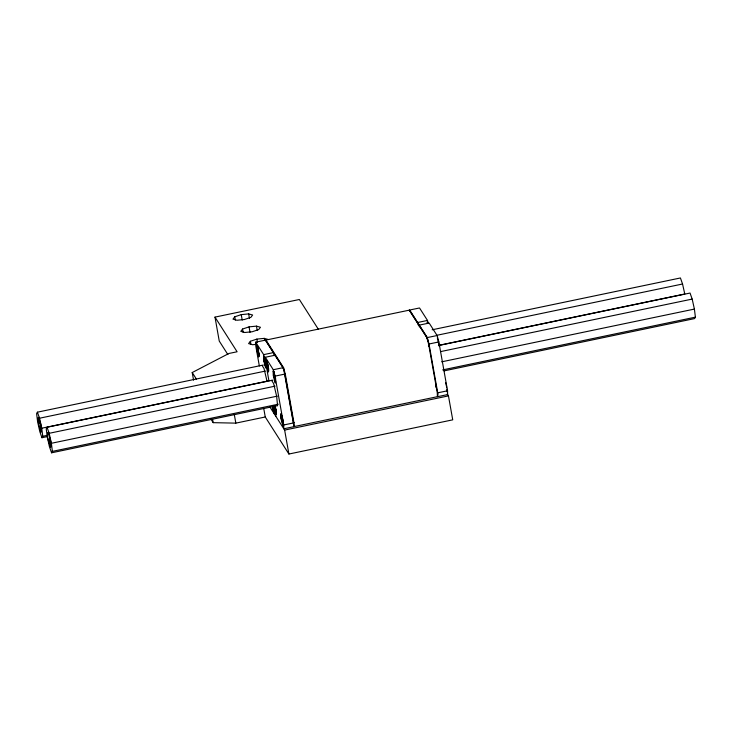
<?xml version="1.0" encoding="UTF-8"?>
<svg xmlns="http://www.w3.org/2000/svg" width="732" height="732" viewBox="0 0 732 732"><rect width="100%" height="100%" fill="white"/><g stroke="black" fill="none" stroke-linecap="round" stroke-linejoin="round"><path stroke-width="1.1" d="M293.99 426.6L437.37 396.689L437.288 392.773L428.641 344.223L426.848 337.626L409.307 310.148L265.963 340.069L283.558 367.702L285.297 374.144L293.944 422.693L293.99 426.6L283.989 370.785L283.119 367.665L275.159 355.194L265.323 357.253L265.405 361.05L268.964 381.033M274.363 355.706L273.493 352.586L265.533 340.115L255.697 342.164L255.779 345.971L259.338 365.954M274.18 413.699L273.31 405.455M419.317 326.856L419.317 325.109L429.153 323.05L437.114 335.531L438.852 341.935L447.554 390.778L447.627 394.585L437.8 396.634L437.727 392.837L429.025 343.994L427.278 337.58L419.317 325.109M285.224 373.933L284.821 374.125M428.659 344.077L438.852 341.935M47.672 432.804L48.678 432.347C45.201 435.485 49.84 443.199 50.636 447.298L50.938 445.998M258.039 349.255L257.152 347.416L256.996 349.74L259.046 356.1L258.982 353.199M257.38 348.606L258.423 354.544L257.545 347.718M258.423 354.544L258.579 352.22L257.197 345.724L256.996 349.74L256.923 346.108M264.371 359.558L265.414 365.497L264.142 358.369L263.987 360.684L266.027 367.052L265.954 363.191L264.179 356.676L263.987 360.684L264.179 356.676M265.414 365.497L265.57 363.173L263.913 357.06M265.679 365.058L264.142 358.369M268.607 368.288L268.671 371.179L266.622 364.82L266.777 362.496L268.287 367.235M268.296 366.229L266.814 360.803L266.594 363.493L268.049 369.623L267.171 362.798M268.049 369.623L268.205 367.308L266.549 361.196L266.622 364.82L268.37 370.099M273.997 374.638L275.04 380.576L273.768 373.448L273.612 375.772L275.653 382.131L273.887 375.617L273.805 371.755L273.887 375.617M275.04 380.576L275.195 378.261L273.539 372.14M275.305 380.137L275.086 377.117M273.054 408.383L273.484 407.056L273.054 408.383L272.505 406.663M274.646 406.58L275.69 412.509L274.811 405.684M275.69 412.509L275.845 410.195L274.71 406.013M275.955 412.07L275.735 409.051M282.918 421.065L281.408 416.334L281.253 418.658L283.293 425.018L283.22 421.156M281.637 417.524L282.68 423.462L281.802 416.636M282.68 423.462L282.836 421.147L281.445 414.641M409.289 310.176L427.332 337.937L426.848 337.626L428.156 340.902M426.902 337.781L427.332 337.937M265.963 340.069L265.625 340.554L265.936 340.096L265.625 340.554L283.165 368.031L283.504 367.546L283.989 370.987M51.094 445.632L51.084 446.456L48.989 434.122M41.321 430.919L41.01 432.219L38.558 423.874L38.192 417.533M437.489 392.736L437.709 394.539M263.3 365.03L37.405 412.18L36.6 413.607L37.597 421.687L39.821 431.679L41.953 437.718L47.543 436.556M272.926 380.109L47.031 427.259L46.226 428.696L47.223 436.766L49.447 446.758L51.579 452.806L277.474 405.656M41.953 437.718L42.758 436.29L41.761 428.211L39.546 418.219L37.405 412.18M51.579 452.806L52.384 451.37L51.386 443.29L49.172 433.307L47.031 427.259M426.994 322.455L427.378 321.787M446.767 391.73L446.913 389.159M438.431 345.568L690.047 293.047L692.179 299.086L694.403 309.078L695.4 317.157L694.595 318.585L444.095 370.877M437.397 396.662L437.709 396.204M275.47 379.249L273.768 373.448M276.12 411.183L274.692 406.242M234.762 316.8L232.986 319.134L236.967 320.259L244.378 319.527L250.866 317.359L252.641 315.025L248.66 313.9L241.249 314.632L234.762 316.8L235.338 320.067M242.567 329.034L240.791 331.358L244.772 332.493L252.183 331.761L258.671 329.592L260.446 327.259L256.465 326.133L249.063 326.865L242.567 329.034L243.152 332.301M268.26 339.492L264.27 338.367L256.868 339.099L250.371 341.268L248.596 343.592L252.577 344.726L255.752 344.406M283.485 367.638L283.165 368.031L283.558 367.702M274.5 405.62L274.262 407.706L276.303 414.065L276.229 410.204L275.049 405.857M281.527 418.503L281.18 415.026M193.568 380.155L192.214 372.533L228.915 353.474L237.104 351.772L214.988 317.112L299.361 299.498L318.402 329.345M255.697 342.164L263.657 354.636L273.493 352.586M427.488 320.442L419.528 307.971L409.691 310.02L417.652 322.492L427.488 320.442L428.357 323.562M432.164 329.784L680.421 277.968L682.553 284.007L684.777 293.999L438.752 345.348M39.546 418.219L265.432 371.069M436.537 335.357L682.553 284.007M265.323 357.253L273.283 369.724L283.119 367.665M427.278 337.58L437.114 335.531M41.459 431.377L39.51 420.031M275.031 376.138L284.858 374.079L293.559 422.922L293.633 426.729L283.806 428.778L283.732 424.972L275.031 376.138L273.283 369.724M41.761 428.211L267.656 381.061M49.172 433.307L275.058 386.157M440.563 351.607L692.179 299.086M42.758 436.29L47.232 435.357M49.319 438.184L50.938 446.328L49.071 434.094M51.386 443.29L277.282 396.14M441.671 361.828L694.403 309.078M52.384 451.37L278.279 404.22M442.668 369.907L695.4 317.157M210.798 418.914L213.186 422.657L235.832 423.133L265.258 416.984L288.902 454.032L452.733 419.839L448.46 395.893L447.261 394.008M283.732 424.972L293.559 422.922M437.727 392.837L447.554 390.778M269.623 406.553L284.638 430.087L448.46 395.893M428.412 345.907L428.888 345.925M265.954 363.191L265.643 366.805M276.229 410.204L275.918 413.818M264.966 360.94L264.783 359.439M266.777 362.496L267.912 365.103M274.592 376.019L274.409 374.519M275.241 407.953L275.058 406.452M281.408 416.334L282.534 418.942M409.563 310.304L409.792 310.46M272.46 406.626L273.667 409.938L273.612 407.038M262.449 366.055L264.014 368.498L267.024 381.198M271.554 380.32L273.64 383.586L276.65 396.277L277.574 405.711M227.862 354.553L219.252 341.057L214.988 317.112M192.214 372.533L196.386 379.075M437.333 337.809L439.273 346.273M272.322 408.008L273.32 410.835L273.228 406.379M257.152 347.416L258.606 353.547L258.286 350.024M272.826 406.406L273.31 407.944M417.652 322.492L418.521 325.612M263.657 354.636L265.405 361.05M275.845 416.307L274.107 409.893M273.805 371.755L275.58 378.27L275.269 381.884M281.738 415.73L282.918 420.067M281.82 419.592L283.293 425.018M264.261 360.537L266.027 367.052M274.537 407.55L276.303 414.065M257.49 346.812L258.671 351.15M257.563 350.674L259.046 356.1M435.824 385.837L436.29 387.823M445.642 382.589L446.685 387.265M274.829 405.83L275.955 414.971L273.677 405.555M50.051 440.115L50.865 443.995M40.425 425.036L41.45 429.876M50.343 441.661L50.901 444.644M40.718 426.582L41.276 429.565M50.517 440.243L50.892 442.329M40.507 423.069L41.267 427.25M284.638 430.087L288.902 454.032M282.232 418.905L282.863 422.465M264.27 338.367L264.664 340.536M267.601 365.067L268.232 368.626M256.465 326.133L257.243 330.489M256.868 339.099L257.444 342.366M248.66 313.9L249.438 318.255M263.712 408.282L265.258 416.984M249.063 326.865L250.024 332.31M250.371 341.268L250.957 344.525M241.249 314.632L242.219 320.076M234.286 414.422L235.832 423.133M212.6 419.39L213.186 422.657M39.052 417.258L39.244 420.131M39.427 420.058L39.62 423.114M282.836 421.147L282.909 424.77M274.226 405.894L274.262 407.706L274.235 406.379M273.228 406.965L273.283 409.691M268.205 367.308L268.278 370.932M258.579 352.22L258.661 355.853M293.944 422.693L293.468 422.675L293.944 422.693M256.557 345.028L256.648 349.484L258.689 357.006L258.597 352.54L256.557 345.028M263.547 355.981L263.639 360.437L265.679 367.949L265.588 363.493L263.547 355.981M266.183 360.107L266.274 364.563L268.315 372.085L268.223 367.629L266.183 360.107M273.173 371.06L273.265 375.516L275.305 383.037L275.214 378.572L273.173 371.06M280.813 413.946L280.905 418.402L282.945 425.923L282.854 421.458L280.813 413.946M294.044 426.582L293.541 426.289L294.017 426.61"/></g></svg>
